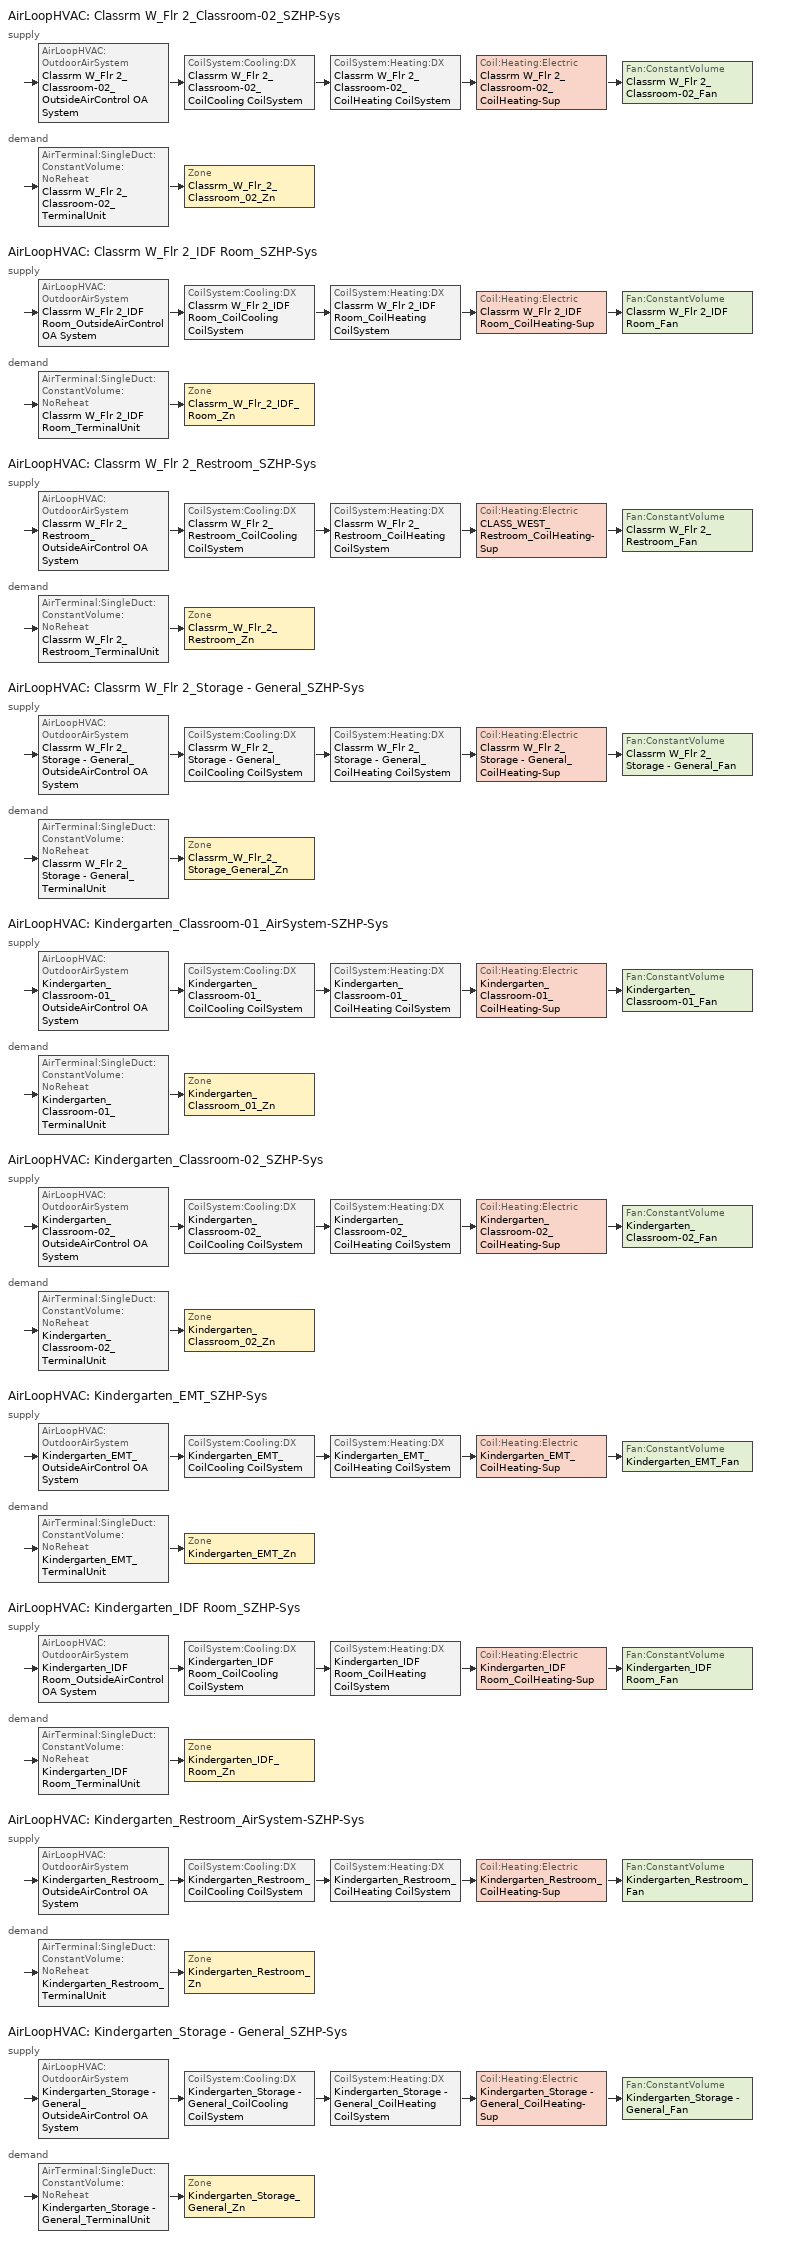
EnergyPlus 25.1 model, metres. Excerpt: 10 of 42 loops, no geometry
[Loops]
AirLoopHVAC 'Classrm W_Flr 2_Classroom-02_SZHP-Sys'
 supply: AirLoopHVAC:OutdoorAirSystem 'Classrm W_Flr 2_Classroom-02_OutsideAirControl OA System' > CoilSystem:Cooling:DX 'Classrm W_Flr 2_Classroom-02_CoilCooling CoilSystem' > CoilSystem:Heating:DX 'Classrm W_Flr 2_Classroom-02_CoilHeating CoilSystem' > Coil:Heating:Electric 'Classrm W_Flr 2_Classroom-02_CoilHeating-Sup' > Fan:ConstantVolume 'Classrm W_Flr 2_Classroom-02_Fan'
 demand: AirTerminal:SingleDuct:ConstantVolume:NoReheat 'Classrm W_Flr 2_Classroom-02_TerminalUnit' > Zone 'Classrm_W_Flr_2_Classroom_02_Zn'
AirLoopHVAC 'Classrm W_Flr 2_IDF Room_SZHP-Sys'
 supply: AirLoopHVAC:OutdoorAirSystem 'Classrm W_Flr 2_IDF Room_OutsideAirControl OA System' > CoilSystem:Cooling:DX 'Classrm W_Flr 2_IDF Room_CoilCooling CoilSystem' > CoilSystem:Heating:DX 'Classrm W_Flr 2_IDF Room_CoilHeating CoilSystem' > Coil:Heating:Electric 'Classrm W_Flr 2_IDF Room_CoilHeating-Sup' > Fan:ConstantVolume 'Classrm W_Flr 2_IDF Room_Fan'
 demand: AirTerminal:SingleDuct:ConstantVolume:NoReheat 'Classrm W_Flr 2_IDF Room_TerminalUnit' > Zone 'Classrm_W_Flr_2_IDF_Room_Zn'
AirLoopHVAC 'Classrm W_Flr 2_Restroom_SZHP-Sys'
 supply: AirLoopHVAC:OutdoorAirSystem 'Classrm W_Flr 2_Restroom_OutsideAirControl OA System' > CoilSystem:Cooling:DX 'Classrm W_Flr 2_Restroom_CoilCooling CoilSystem' > CoilSystem:Heating:DX 'Classrm W_Flr 2_Restroom_CoilHeating CoilSystem' > Coil:Heating:Electric 'CLASS_WEST_Restroom_CoilHeating-Sup' > Fan:ConstantVolume 'Classrm W_Flr 2_Restroom_Fan'
 demand: AirTerminal:SingleDuct:ConstantVolume:NoReheat 'Classrm W_Flr 2_Restroom_TerminalUnit' > Zone 'Classrm_W_Flr_2_Restroom_Zn'
AirLoopHVAC 'Classrm W_Flr 2_Storage - General_SZHP-Sys'
 supply: AirLoopHVAC:OutdoorAirSystem 'Classrm W_Flr 2_Storage - General_OutsideAirControl OA System' > CoilSystem:Cooling:DX 'Classrm W_Flr 2_Storage - General_CoilCooling CoilSystem' > CoilSystem:Heating:DX 'Classrm W_Flr 2_Storage - General_CoilHeating CoilSystem' > Coil:Heating:Electric 'Classrm W_Flr 2_Storage - General_CoilHeating-Sup' > Fan:ConstantVolume 'Classrm W_Flr 2_Storage - General_Fan'
 demand: AirTerminal:SingleDuct:ConstantVolume:NoReheat 'Classrm W_Flr 2_Storage - General_TerminalUnit' > Zone 'Classrm_W_Flr_2_Storage_General_Zn'
AirLoopHVAC 'Kindergarten_Classroom-01_AirSystem-SZHP-Sys'
 supply: AirLoopHVAC:OutdoorAirSystem 'Kindergarten_Classroom-01_OutsideAirControl OA System' > CoilSystem:Cooling:DX 'Kindergarten_Classroom-01_CoilCooling CoilSystem' > CoilSystem:Heating:DX 'Kindergarten_Classroom-01_CoilHeating CoilSystem' > Coil:Heating:Electric 'Kindergarten_Classroom-01_CoilHeating-Sup' > Fan:ConstantVolume 'Kindergarten_Classroom-01_Fan'
 demand: AirTerminal:SingleDuct:ConstantVolume:NoReheat 'Kindergarten_Classroom-01_TerminalUnit' > Zone 'Kindergarten_Classroom_01_Zn'
AirLoopHVAC 'Kindergarten_Classroom-02_SZHP-Sys'
 supply: AirLoopHVAC:OutdoorAirSystem 'Kindergarten_Classroom-02_OutsideAirControl OA System' > CoilSystem:Cooling:DX 'Kindergarten_Classroom-02_CoilCooling CoilSystem' > CoilSystem:Heating:DX 'Kindergarten_Classroom-02_CoilHeating CoilSystem' > Coil:Heating:Electric 'Kindergarten_Classroom-02_CoilHeating-Sup' > Fan:ConstantVolume 'Kindergarten_Classroom-02_Fan'
 demand: AirTerminal:SingleDuct:ConstantVolume:NoReheat 'Kindergarten_Classroom-02_TerminalUnit' > Zone 'Kindergarten_Classroom_02_Zn'
AirLoopHVAC 'Kindergarten_EMT_SZHP-Sys'
 supply: AirLoopHVAC:OutdoorAirSystem 'Kindergarten_EMT_OutsideAirControl OA System' > CoilSystem:Cooling:DX 'Kindergarten_EMT_CoilCooling CoilSystem' > CoilSystem:Heating:DX 'Kindergarten_EMT_CoilHeating CoilSystem' > Coil:Heating:Electric 'Kindergarten_EMT_CoilHeating-Sup' > Fan:ConstantVolume 'Kindergarten_EMT_Fan'
 demand: AirTerminal:SingleDuct:ConstantVolume:NoReheat 'Kindergarten_EMT_TerminalUnit' > Zone 'Kindergarten_EMT_Zn'
AirLoopHVAC 'Kindergarten_IDF Room_SZHP-Sys'
 supply: AirLoopHVAC:OutdoorAirSystem 'Kindergarten_IDF Room_OutsideAirControl OA System' > CoilSystem:Cooling:DX 'Kindergarten_IDF Room_CoilCooling CoilSystem' > CoilSystem:Heating:DX 'Kindergarten_IDF Room_CoilHeating CoilSystem' > Coil:Heating:Electric 'Kindergarten_IDF Room_CoilHeating-Sup' > Fan:ConstantVolume 'Kindergarten_IDF Room_Fan'
 demand: AirTerminal:SingleDuct:ConstantVolume:NoReheat 'Kindergarten_IDF Room_TerminalUnit' > Zone 'Kindergarten_IDF_Room_Zn'
AirLoopHVAC 'Kindergarten_Restroom_AirSystem-SZHP-Sys'
 supply: AirLoopHVAC:OutdoorAirSystem 'Kindergarten_Restroom_OutsideAirControl OA System' > CoilSystem:Cooling:DX 'Kindergarten_Restroom_CoilCooling CoilSystem' > CoilSystem:Heating:DX 'Kindergarten_Restroom_CoilHeating CoilSystem' > Coil:Heating:Electric 'Kindergarten_Restroom_CoilHeating-Sup' > Fan:ConstantVolume 'Kindergarten_Restroom_Fan'
 demand: AirTerminal:SingleDuct:ConstantVolume:NoReheat 'Kindergarten_Restroom_TerminalUnit' > Zone 'Kindergarten_Restroom_Zn'
AirLoopHVAC 'Kindergarten_Storage - General_SZHP-Sys'
 supply: AirLoopHVAC:OutdoorAirSystem 'Kindergarten_Storage - General_OutsideAirControl OA System' > CoilSystem:Cooling:DX 'Kindergarten_Storage - General_CoilCooling CoilSystem' > CoilSystem:Heating:DX 'Kindergarten_Storage - General_CoilHeating CoilSystem' > Coil:Heating:Electric 'Kindergarten_Storage - General_CoilHeating-Sup' > Fan:ConstantVolume 'Kindergarten_Storage - General_Fan'
 demand: AirTerminal:SingleDuct:ConstantVolume:NoReheat 'Kindergarten_Storage - General_TerminalUnit' > Zone 'Kindergarten_Storage_General_Zn'
[DesignSpecification:OutdoorAir] Outdoor Air Method=Maximum; Outdoor Air Flow per Person {m3/s-person}=7.07921e-05; Outdoor Air Flow per Zone Floor Area {m3/s-m2}=0.000762; Outdoor Air Flow per Zone {m3/s}=0; Outdoor Air Flow Air Changes per Hour {1/hr}=0; Outdoor Air Schedule=SchoolK8ClassroomHVACAvail
DSOA_Classrm_W_Flr_2_IDF_Room_Zn; DSOA_Kindergarten_EMT_Zn; DSOA_Kindergarten_IDF_Room_Zn; DSOA_Classrm_W_Flr_2_Restroom_Zn; DSOA_Kindergarten_Restroom_Zn; DSOA_Classrm_W_Flr_2_Storage_General_Zn; DSOA_Kindergarten_Storage_General_Zn; DSOA_Classrm_W_Flr_2_Classroom_02_Zn; DSOA_Kindergarten_Classroom_01_Zn; DSOA_Kindergarten_Classroom_02_Zn
[Sizing:Zone] Zone Cooling Design Supply Air Temperature Input Method=TemperatureDifference; Zone Cooling Design Supply Air Temperature {C}=14; Zone Cooling Design Supply Air Temperature Difference {deltaC}=11.1111; Zone Heating Design Supply Air Temperature Input Method=TemperatureDifference; Zone Heating Design Supply Air Temperature {C}=40; Zone Heating Design Supply Air Temperature Difference {deltaC}=13.8889; Zone Cooling Design Supply Air Humidity Ratio {kgWater/kgDryAir}=0.0085; Zone Heating Design Supply Air Humidity Ratio {kgWater/kgDryAir}=0.008; Zone Heating Sizing Factor=1; Zone Cooling Sizing Factor=1; Cooling Design Air Flow Method=DesignDay; Cooling Design Air Flow Rate {m3/s}=0; Cooling Minimum Air Flow per Zone Floor Area {m3/s-m2}=0; Cooling Minimum Air Flow {m3/s}=0; Cooling Minimum Air Flow Fraction=0; Heating Design Air Flow Method=DesignDay; Heating Design Air Flow Rate {m3/s}=0; Heating Maximum Air Flow per Zone Floor Area {m3/s-m2}=0; Heating Maximum Air Flow {m3/s}=0; Heating Maximum Air Flow Fraction=0; Account for Dedicated Outdoor Air System=No; Zone Load Sizing Method=Sensible Load Only No Latent Load; Zone Latent Cooling Design Supply Air Humidity Ratio Input Method=HumidityRatioDifference; Zone Cooling Design Supply Air Humidity Ratio Difference {kgWater/kgDryAir}=0.005; Zone Latent Heating Design Supply Air Humidity Ratio Input Method=HumidityRatioDifference; Zone Humidification Design Supply Air Humidity Ratio Difference {kgWater/kgDryAir}=0.005
Name | Design Specification Outdoor Air Object
Classrm_W_Flr_2_Classroom_02_Zn | DSOA_Classrm_W_Flr_2_Classroom_02_Zn
Classrm_W_Flr_2_IDF_Room_Zn | DSOA_Classrm_W_Flr_2_IDF_Room_Zn
Classrm_W_Flr_2_Restroom_Zn | DSOA_Classrm_W_Flr_2_Restroom_Zn
Classrm_W_Flr_2_Storage_General_Zn | DSOA_Classrm_W_Flr_2_Storage_General_Zn
Kindergarten_Classroom_01_Zn | DSOA_Kindergarten_Classroom_01_Zn
Kindergarten_Classroom_02_Zn | DSOA_Kindergarten_Classroom_02_Zn
Kindergarten_EMT_Zn | DSOA_Kindergarten_EMT_Zn
Kindergarten_IDF_Room_Zn | DSOA_Kindergarten_IDF_Room_Zn
Kindergarten_Restroom_Zn | DSOA_Kindergarten_Restroom_Zn
Kindergarten_Storage_General_Zn | DSOA_Kindergarten_Storage_General_Zn
[Sizing:System] Type of Load to Size On=Sensible; Design Outdoor Air Flow Rate {m3/s}=Autosize; Central Heating Maximum System Air Flow Ratio=1; Preheat Design Temperature {C}=5.68434e-14; Preheat Design Humidity Ratio {kgWater/kgDryAir}=0; Precool Design Temperature {C}=5.68434e-14; Precool Design Humidity Ratio {kgWater/kgDryAir}=0; Central Cooling Design Supply Air Temperature {C}=12.7778; Central Heating Design Supply Air Temperature {C}=35; Type of Zone Sum to Use=NonCoincident; 100% Outdoor Air in Cooling=No; 100% Outdoor Air in Heating=No; Central Cooling Design Supply Air Humidity Ratio {kgWater/kgDryAir}=0.0085; Central Heating Design Supply Air Humidity Ratio {kgWater/kgDryAir}=0.008; Cooling Supply Air Flow Rate Method=DesignDay; Cooling Supply Air Flow Rate {m3/s}=0; Cooling Supply Air Flow Rate Per Floor Area {m3/s-m2}=0.00996765; Cooling Fraction of Autosized Cooling Supply Air Flow Rate=1; Cooling Supply Air Flow Rate Per Unit Cooling Capacity {m3/s-W}=3.94755e-05; Heating Supply Air Flow Rate Method=DesignDay; Heating Supply Air Flow Rate {m3/s}=0; Heating Supply Air Flow Rate Per Floor Area {m3/s-m2}=0.00996765; Heating Fraction of Autosized Heating Supply Air Flow Rate=1; Heating Fraction of Autosized Cooling Supply Air Flow Rate=1; Heating Supply Air Flow Rate Per Unit Heating Capacity {m3/s-W}=3.15882e-05; System Outdoor Air Method=ZoneSum; Zone Maximum Outdoor Air Fraction=1; Cooling Design Capacity Method=CoolingDesignCapacity; Cooling Design Capacity {W}=Autosize; Cooling Design Capacity Per Floor Area {W/m2}=234.7; Fraction of Autosized Cooling Design Capacity=1; Heating Design Capacity Method=HeatingDesignCapacity; Heating Design Capacity {W}=Autosize; Heating Design Capacity Per Floor Area {W/m2}=157; Fraction of Autosized Heating Design Capacity=1; Central Cooling Capacity Control Method=OnOff; Occupant Diversity=Autosize
Classrm W_Flr 2_Classroom-02_SZHP-Sys; Classrm W_Flr 2_IDF Room_SZHP-Sys; Classrm W_Flr 2_Restroom_SZHP-Sys; Classrm W_Flr 2_Storage - General_SZHP-Sys; Kindergarten_Classroom-01_AirSystem-SZHP-Sys; Kindergarten_Classroom-02_SZHP-Sys; Kindergarten_EMT_SZHP-Sys; Kindergarten_IDF Room_SZHP-Sys; Kindergarten_Restroom_AirSystem-SZHP-Sys; Kindergarten_Storage - General_SZHP-Sys
[AirTerminal:SingleDuct:ConstantVolume:NoReheat] Availability Schedule=Always On Discrete; Maximum Air Flow Rate {m3/s}=Autosize
Classrm W_Flr 2_Classroom-02_TerminalUnit; Classrm W_Flr 2_IDF Room_TerminalUnit; Classrm W_Flr 2_Restroom_TerminalUnit; Classrm W_Flr 2_Storage - General_TerminalUnit; Kindergarten_Classroom-01_TerminalUnit; Kindergarten_Classroom-02_TerminalUnit; Kindergarten_EMT_TerminalUnit; Kindergarten_IDF Room_TerminalUnit; Kindergarten_Restroom_TerminalUnit; Kindergarten_Storage - General_TerminalUnit
[Zone equipment]
Classrm_W_Flr_2_Classroom_02_Zn: Classrm W_Flr 2_Classroom-02_TerminalUnit
Classrm_W_Flr_2_IDF_Room_Zn: Classrm W_Flr 2_IDF Room_TerminalUnit
Classrm_W_Flr_2_Restroom_Zn: Classrm W_Flr 2_Restroom_Zn PropExhFan, Classrm W_Flr 2_Restroom_TerminalUnit
Classrm_W_Flr_2_Storage_General_Zn: Classrm W_Flr 2_Storage - General_TerminalUnit
Kindergarten_Classroom_01_Zn: Kindergarten_Classroom-01_TerminalUnit
Kindergarten_Classroom_02_Zn: Kindergarten_Classroom-02_TerminalUnit
Kindergarten_EMT_Zn: Kindergarten_EMT_TerminalUnit
Kindergarten_IDF_Room_Zn: Kindergarten_IDF Room_TerminalUnit
Kindergarten_Restroom_Zn: Kindergarten_Restroom_Zn PropExhFan, Kindergarten_Restroom_TerminalUnit
Kindergarten_Storage_General_Zn: Kindergarten_Storage - General_TerminalUnit
[Fan:ConstantVolume] Availability Schedule=SchoolK8ClassroomHVACAvail; Fan Total Efficiency=0.59; Pressure Rise {Pa}=687.53; Maximum Flow Rate {m3/s}=Autosize; Motor Efficiency=0.9; Motor In Airstream Fraction=1
Classrm W_Flr 2_Classroom-02_Fan; Classrm W_Flr 2_IDF Room_Fan; Classrm W_Flr 2_Restroom_Fan; Classrm W_Flr 2_Storage - General_Fan; Kindergarten_Classroom-01_Fan; Kindergarten_Classroom-02_Fan; Kindergarten_EMT_Fan; Kindergarten_IDF Room_Fan; Kindergarten_Restroom_Fan; Kindergarten_Storage - General_Fan
[Fan:ZoneExhaust] Availability Schedule=SchoolK8ClassroomHVACAvail; Fan Total Efficiency=0.55575; Pressure Rise {Pa}=235.627; System Availability Manager Coupling Mode=Decoupled; Balanced Exhaust Fraction Schedule=Always On Discrete
Name | Maximum Flow Rate {m3/s}
Classrm W_Flr 2_Restroom_Zn PropExhFan | 0.117987
Kindergarten_Restroom_Zn PropExhFan | 0.0707921
[Coil:Cooling:DX:SingleSpeed] Availability Schedule=Always On Discrete; Gross Rated Total Cooling Capacity {W}=autosize; Gross Rated Sensible Heat Ratio=Autosize; Rated Air Flow Rate {m3/s}=Autosize; 2017 Rated Evaporator Fan Power Per Volume Flow Rate {W/(m3/s)}=773.3; 2023 Rated Evaporator Fan Power Per Volume Flow Rate {W/(m3/s)}=934.4; Total Cooling Capacity Function of Temperature Curve=CoilClgDXQRatio_fTwbToadbSI; Total Cooling Capacity Function of Flow Fraction Curve=CoilClgDXSnglQRatio_fCFMRatio; Energy Input Ratio Function of Flow Fraction Curve=CoilClgDXSnglEIRRatio_fCFMRatio; Part Load Fraction Correlation Curve=CoilClgDXSEEREIRRatio_fQFrac; Minimum Outdoor Dry-Bulb Temperature for Compressor Operation {C}=-25; Nominal Time for Condensate Removal to Begin {s}=0; Ratio of Initial Moisture Evaporation Rate and Steady State Latent Capacity=0; Maximum Cycling Rate {cycles/hr}=0; Latent Capacity Time Constant {s}=0; Condenser Type=AirCooled; Evaporative Condenser Effectiveness=0.9; Evaporative Condenser Air Flow Rate {m3/s}=Autosize; Evaporative Condenser Pump Rated Power Consumption {W}=Autosize; Crankcase Heater Capacity {W}=0; Maximum Outdoor Dry-Bulb Temperature for Crankcase Heater Operation {C}=10; Basin Heater Capacity {W/K}=0; Basin Heater Setpoint Temperature {C}=2
Name | Gross Rated Cooling COP {W/W} | Energy Input Ratio Function of Temperature Curve
Classrm W_Flr 2_Classroom-02_CoilCooling | 4.08 | CoilClgDXSEEREIR_fTwbToadbSI-37
Classrm W_Flr 2_IDF Room_CoilCooling | 4.08 | CoilClgDXSEEREIR_fTwbToadbSI-29
Classrm W_Flr 2_Restroom_CoilCooling | 4.08 | CoilClgDXSEEREIR_fTwbToadbSI-32
Classrm W_Flr 2_Storage - General_CoilCooling | 4.08 | CoilClgDXSEEREIR_fTwbToadbSI-35
Kindergarten_Classroom-01_CoilCooling | 3.22 | CoilClgDXSEEREIR_fTwbToadbSI-9
Kindergarten_Classroom-02_CoilCooling | 3.83 | CoilClgDXSEEREIR_fTwbToadbSI-11
Kindergarten_EMT_CoilCooling | 4.08 | CoilClgDXSEEREIR_fTwbToadbSI-14
Kindergarten_IDF Room_CoilCooling | 4.08 | CoilClgDXSEEREIR_fTwbToadbSI-13
Kindergarten_Restroom_CoilCooling | 4.08 | CoilClgDXSEEREIR_fTwbToadbSI-10
Kindergarten_Storage - General_CoilCooling | 3.83 | CoilClgDXSEEREIR_fTwbToadbSI-12
[Coil:Heating:Electric] Availability Schedule=Always On Discrete; Efficiency=1; Nominal Capacity {W}=Autosize
Classrm W_Flr 2_Classroom-02_CoilHeating-Sup; Classrm W_Flr 2_IDF Room_CoilHeating-Sup; CLASS_WEST_Restroom_CoilHeating-Sup; Classrm W_Flr 2_Storage - General_CoilHeating-Sup; Kindergarten_Classroom-01_CoilHeating-Sup; Kindergarten_Classroom-02_CoilHeating-Sup; Kindergarten_EMT_CoilHeating-Sup; Kindergarten_IDF Room_CoilHeating-Sup; Kindergarten_Restroom_CoilHeating-Sup; Kindergarten_Storage - General_CoilHeating-Sup
[Coil:Heating:DX:SingleSpeed] Availability Schedule=Always On Discrete; Gross Rated Heating Capacity {W}=autosize; Rated Air Flow Rate {m3/s}=Autosize; 2017 Rated Supply Fan Power Per Volume Flow Rate {W/(m3/s)}=773.3; 2023 Rated Supply Fan Power Per Volume Flow Rate {W/(m3/s)}=934.4; Heating Capacity Function of Temperature Curve=CoilHtgHPQRatio_fToadbSI; Heating Capacity Function of Flow Fraction Curve=CoilHtgHPQRatio_fCFMRatio; Energy Input Ratio Function of Temperature Curve=CoilHtgHPEIRRatio_fToadbSI; Energy Input Ratio Function of Flow Fraction Curve=CoilHtgHPEIRRatio_fCFMRatio; Part Load Fraction Correlation Curve=CoilHtgHPEIRRatio_fQFrac; Minimum Outdoor Dry-Bulb Temperature for Compressor Operation {C}=-8.33333; Maximum Outdoor Dry-Bulb Temperature for Defrost Operation {C}=4.44444; Maximum Outdoor Dry-Bulb Temperature for Crankcase Heater Operation {C}=10; Defrost Strategy=ReverseCycle; Defrost Control=Timed; Defrost Time Period Fraction=0.058333; Resistive Defrost Heater Capacity {W}=2000
Name | Gross Rated Heating COP {W/W} | Defrost Energy Input Ratio Function of Temperature Curve | Crankcase Heater Capacity {W}
Classrm W_Flr 2_Classroom-02_CoilHeating | 3.5 | Classrm W_Flr 2_Classroom-02_CoilHeating Defrost Curve | 9.51959
Classrm W_Flr 2_IDF Room_CoilHeating | 3.5 | Classrm W_Flr 2_IDF Room_CoilHeating Defrost Curve | 3.02487
Classrm W_Flr 2_Restroom_CoilHeating | 3.5 | Classrm W_Flr 2_Restroom_CoilHeating Defrost Curve | 14.0744
Classrm W_Flr 2_Storage - General_CoilHeating | 3.5 | Classrm W_Flr 2_Storage - General_CoilHeating Defrost Curve | 2.4499
Kindergarten_Classroom-01_CoilHeating | 3.66 | Kindergarten_Classroom-01_CoilHeating Defrost Curve | 137.345
Kindergarten_Classroom-02_CoilHeating | 3.79 | Kindergarten_Classroom-02_CoilHeating Defrost Curve | 35.9985
Kindergarten_EMT_CoilHeating | 3.5 | Kindergarten_EMT_CoilHeating Defrost Curve | 4.27116
Kindergarten_IDF Room_CoilHeating | 3.5 | Kindergarten_IDF Room_CoilHeating Defrost Curve | 2.13658
Kindergarten_Restroom_CoilHeating | 3.5 | Kindergarten_Restroom_CoilHeating Defrost Curve | 6.64975
Kindergarten_Storage - General_CoilHeating | 3.79 | Kindergarten_Storage - General_CoilHeating Defrost Curve | 29.5908
[CoilSystem:Cooling:DX] Availability Schedule=Always On Discrete
Name | Cooling Coil
Classrm W_Flr 2_Classroom-02_CoilCooling CoilSystem | Classrm W_Flr 2_Classroom-02_CoilCooling
Classrm W_Flr 2_IDF Room_CoilCooling CoilSystem | Classrm W_Flr 2_IDF Room_CoilCooling
Classrm W_Flr 2_Restroom_CoilCooling CoilSystem | Classrm W_Flr 2_Restroom_CoilCooling
Classrm W_Flr 2_Storage - General_CoilCooling CoilSystem | Classrm W_Flr 2_Storage - General_CoilCooling
Kindergarten_Classroom-01_CoilCooling CoilSystem | Kindergarten_Classroom-01_CoilCooling
Kindergarten_Classroom-02_CoilCooling CoilSystem | Kindergarten_Classroom-02_CoilCooling
Kindergarten_EMT_CoilCooling CoilSystem | Kindergarten_EMT_CoilCooling
Kindergarten_IDF Room_CoilCooling CoilSystem | Kindergarten_IDF Room_CoilCooling
Kindergarten_Restroom_CoilCooling CoilSystem | Kindergarten_Restroom_CoilCooling
Kindergarten_Storage - General_CoilCooling CoilSystem | Kindergarten_Storage - General_CoilCooling
[CoilSystem:Heating:DX] Availability Schedule=Always On Discrete
Name | Heating Coil
Classrm W_Flr 2_Classroom-02_CoilHeating CoilSystem | Classrm W_Flr 2_Classroom-02_CoilHeating
Classrm W_Flr 2_IDF Room_CoilHeating CoilSystem | Classrm W_Flr 2_IDF Room_CoilHeating
Classrm W_Flr 2_Restroom_CoilHeating CoilSystem | Classrm W_Flr 2_Restroom_CoilHeating
Classrm W_Flr 2_Storage - General_CoilHeating CoilSystem | Classrm W_Flr 2_Storage - General_CoilHeating
Kindergarten_Classroom-01_CoilHeating CoilSystem | Kindergarten_Classroom-01_CoilHeating
Kindergarten_Classroom-02_CoilHeating CoilSystem | Kindergarten_Classroom-02_CoilHeating
Kindergarten_EMT_CoilHeating CoilSystem | Kindergarten_EMT_CoilHeating
Kindergarten_IDF Room_CoilHeating CoilSystem | Kindergarten_IDF Room_CoilHeating
Kindergarten_Restroom_CoilHeating CoilSystem | Kindergarten_Restroom_CoilHeating
Kindergarten_Storage - General_CoilHeating CoilSystem | Kindergarten_Storage - General_CoilHeating
[Controller:OutdoorAir] Minimum Outdoor Air Flow Rate {m3/s}=0; Maximum Outdoor Air Flow Rate {m3/s}=Autosize; Economizer Control Type=NoEconomizer; Economizer Control Action Type=ModulateFlow; Economizer Maximum Limit Enthalpy {J/kg}=64000; Lockout Type=NoLockout; Minimum Limit Type=FixedMinimum; Minimum Outdoor Air Schedule=SchoolK8ClassroomHVACAvail; High Humidity Control=No; Control High Indoor Humidity Based on Outdoor Humidity Ratio=Yes; Heat Recovery Bypass Control Type=BypassWhenWithinEconomizerLimits; Economizer Operation Staging=InterlockedWithMechanicalCooling
Name | Mechanical Ventilation Controller
Classrm W_Flr 2_Classroom-02_OutsideAirControl | Classrm W_Flr 2_Classroom-02_OutsideAirControl Mech Vent Controller
Classrm W_Flr 2_IDF Room_OutsideAirControl | Classrm W_Flr 2_IDF Room_OutsideAirControl Mech Vent Controller
Classrm W_Flr 2_Restroom_OutsideAirControl | Classrm W_Flr 2_Restroom_OutsideAirControl Mech Vent Controller
Classrm W_Flr 2_Storage - General_OutsideAirControl | Classrm W_Flr 2_Storage - General_OutsideAirControl Mech Vent Controller
Kindergarten_Classroom-01_OutsideAirControl | Kindergarten_Classroom-01_OutsideAirControl Mech Vent Controller
Kindergarten_Classroom-02_OutsideAirControl | Kindergarten_Classroom-02_OutsideAirControl Mech Vent Controller
Kindergarten_EMT_OutsideAirControl | Kindergarten_EMT_OutsideAirControl Mech Vent Controller
Kindergarten_IDF Room_OutsideAirControl | Kindergarten_IDF Room_OutsideAirControl Mech Vent Controller
Kindergarten_Restroom_OutsideAirControl | Kindergarten_Restroom_OutsideAirControl Mech Vent Controller
Kindergarten_Storage - General_OutsideAirControl | Kindergarten_Storage - General_OutsideAirControl Mech Vent Controller
[Controller:MechanicalVentilation] Availability Schedule=SchoolK8ClassroomHVACAvail; Demand Controlled Ventilation=No; System Outdoor Air Method=ZoneSum
Name | Zone or ZoneList 1 | Design Specification Outdoor Air Object Name 1
Classrm W_Flr 2_Classroom-02_OutsideAirControl Mech Vent Controller | Classrm_W_Flr_2_Classroom_02_Zn | DSOA_Classrm_W_Flr_2_Classroom_02_Zn
Classrm W_Flr 2_IDF Room_OutsideAirControl Mech Vent Controller | Classrm_W_Flr_2_IDF_Room_Zn | DSOA_Classrm_W_Flr_2_IDF_Room_Zn
Classrm W_Flr 2_Restroom_OutsideAirControl Mech Vent Controller | Classrm_W_Flr_2_Restroom_Zn | DSOA_Classrm_W_Flr_2_Restroom_Zn
Classrm W_Flr 2_Storage - General_OutsideAirControl Mech Vent Controller | Classrm_W_Flr_2_Storage_General_Zn | DSOA_Classrm_W_Flr_2_Storage_General_Zn
Kindergarten_Classroom-01_OutsideAirControl Mech Vent Controller | Kindergarten_Classroom_01_Zn | DSOA_Kindergarten_Classroom_01_Zn
Kindergarten_Classroom-02_OutsideAirControl Mech Vent Controller | Kindergarten_Classroom_02_Zn | DSOA_Kindergarten_Classroom_02_Zn
Kindergarten_EMT_OutsideAirControl Mech Vent Controller | Kindergarten_EMT_Zn | DSOA_Kindergarten_EMT_Zn
Kindergarten_IDF Room_OutsideAirControl Mech Vent Controller | Kindergarten_IDF_Room_Zn | DSOA_Kindergarten_IDF_Room_Zn
Kindergarten_Restroom_OutsideAirControl Mech Vent Controller | Kindergarten_Restroom_Zn | DSOA_Kindergarten_Restroom_Zn
Kindergarten_Storage - General_OutsideAirControl Mech Vent Controller | Kindergarten_Storage_General_Zn | DSOA_Kindergarten_Storage_General_Zn
[AirLoopHVAC] Design Supply Air Flow Rate {m3/s}=Autosize; Design Return Air Flow Fraction of Supply Air Flow=1
Classrm W_Flr 2_Classroom-02_SZHP-Sys; Classrm W_Flr 2_IDF Room_SZHP-Sys; Classrm W_Flr 2_Restroom_SZHP-Sys; Classrm W_Flr 2_Storage - General_SZHP-Sys; Kindergarten_Classroom-01_AirSystem-SZHP-Sys; Kindergarten_Classroom-02_SZHP-Sys; Kindergarten_EMT_SZHP-Sys; Kindergarten_IDF Room_SZHP-Sys; Kindergarten_Restroom_AirSystem-SZHP-Sys; Kindergarten_Storage - General_SZHP-Sys
[AvailabilityManager:NightCycle] Applicability Schedule=Always On Discrete; Fan Schedule=SchoolK8ClassroomHVACAvail; Control Type=CycleOnControlZone; Thermostat Tolerance {deltaC}=1.11111; Cycling Run Time Control Type=ThermostatWithMinimumRunTime; Cycling Run Time {s}=900
Name | Control Zone or Zone List
Availability Manager Night Cycle 37 | Classrm_W_Flr_2_Classroom_02_Zn
Availability Manager Night Cycle 29 | Classrm_W_Flr_2_IDF_Room_Zn
Availability Manager Night Cycle 32 | Classrm_W_Flr_2_Restroom_Zn
Availability Manager Night Cycle 35 | Classrm_W_Flr_2_Storage_General_Zn
Availability Manager Night Cycle 9 | Kindergarten_Classroom_01_Zn
Availability Manager Night Cycle 11 | Kindergarten_Classroom_02_Zn
Availability Manager Night Cycle 14 | Kindergarten_EMT_Zn
Availability Manager Night Cycle 13 | Kindergarten_IDF_Room_Zn
Availability Manager Night Cycle 10 | Kindergarten_Restroom_Zn
Availability Manager Night Cycle 12 | Kindergarten_Storage_General_Zn
[SetpointManager:SingleZone:Reheat] Control Variable=Temperature; Minimum Supply Air Temperature {C}=-99; Maximum Supply Air Temperature {C}=99
Name | Control Zone | Setpoint Node or NodeList
Setpoint Manager Single Zone Reheat 37 | Classrm_W_Flr_2_Classroom_02_Zn | Classrm W_Flr 2_Classroom-02_Fan Outlet Node
Setpoint Manager Single Zone Reheat 29 | Classrm_W_Flr_2_IDF_Room_Zn | Classrm W_Flr 2_IDF Room_Fan Outlet Node
Setpoint Manager Single Zone Reheat 32 | Classrm_W_Flr_2_Restroom_Zn | Classrm W_Flr 2_Restroom_Fan Outlet Node
Setpoint Manager Single Zone Reheat 35 | Classrm_W_Flr_2_Storage_General_Zn | Classrm W_Flr 2_Storage - General_Fan Outlet Node
Setpoint Manager Single Zone Reheat 9 | Kindergarten_Classroom_01_Zn | Kindergarten_Classroom-01_Fan Outlet Node
Setpoint Manager Single Zone Reheat 11 | Kindergarten_Classroom_02_Zn | Kindergarten_Classroom-02_Fan Outlet Node
Setpoint Manager Single Zone Reheat 14 | Kindergarten_EMT_Zn | Kindergarten_EMT_Fan Outlet Node
Setpoint Manager Single Zone Reheat 13 | Kindergarten_IDF_Room_Zn | Kindergarten_IDF Room_Fan Outlet Node
Setpoint Manager Single Zone Reheat 10 | Kindergarten_Restroom_Zn | Kindergarten_Restroom_Fan Outlet Node
Setpoint Manager Single Zone Reheat 12 | Kindergarten_Storage_General_Zn | Kindergarten_Storage - General_Fan Outlet Node
[SetpointManager:MixedAir] Control Variable=Temperature
Name | Setpoint Node or NodeList
Classrm W_Flr 2_Classroom-02_OutsideAirControl OA System Mixed Air Node OS Default SPM | Classrm W_Flr 2_Classroom-02_OutsideAirControl OA System Mixed Air Node
Classrm W_Flr 2_Classroom-02_CoilCooling Outlet Node OS Default SPM | Classrm W_Flr 2_Classroom-02_CoilCooling Outlet Node
Classrm W_Flr 2_Classroom-02_CoilHeating Outlet Node OS Default SPM | Classrm W_Flr 2_Classroom-02_CoilHeating Outlet Node
Classrm W_Flr 2_Classroom-02_CoilHeating-Sup Outlet Node OS Default SPM | Classrm W_Flr 2_Classroom-02_CoilHeating-Sup Outlet Node
Classrm W_Flr 2_IDF Room_OutsideAirControl OA System Mixed Air Node OS Default SPM | Classrm W_Flr 2_IDF Room_OutsideAirControl OA System Mixed Air Node
Classrm W_Flr 2_IDF Room_CoilCooling Outlet Node OS Default SPM | Classrm W_Flr 2_IDF Room_CoilCooling Outlet Node
Classrm W_Flr 2_IDF Room_CoilHeating Outlet Node OS Default SPM | Classrm W_Flr 2_IDF Room_CoilHeating Outlet Node
Classrm W_Flr 2_IDF Room_CoilHeating-Sup Outlet Node OS Default SPM | Classrm W_Flr 2_IDF Room_CoilHeating-Sup Outlet Node
Classrm W_Flr 2_Restroom_OutsideAirControl OA System Mixed Air Node OS Default SPM | Classrm W_Flr 2_Restroom_OutsideAirControl OA System Mixed Air Node
Classrm W_Flr 2_Restroom_CoilCooling Outlet Node OS Default SPM | Classrm W_Flr 2_Restroom_CoilCooling Outlet Node
Classrm W_Flr 2_Restroom_CoilHeating Outlet Node OS Default SPM | Classrm W_Flr 2_Restroom_CoilHeating Outlet Node
CLASS_WEST_Restroom_CoilHeating-Sup Outlet Node OS Default SPM | CLASS_WEST_Restroom_CoilHeating-Sup Outlet Node
Classrm W_Flr 2_Storage - General_OutsideAirControl OA System Mixed Air Node OS Default SPM | Classrm W_Flr 2_Storage - General_OutsideAirControl OA System Mixed Air Node
Classrm W_Flr 2_Storage - General_CoilCooling Outlet Node OS Default SPM | Classrm W_Flr 2_Storage - General_CoilCooling Outlet Node
Classrm W_Flr 2_Storage - General_CoilHeating Outlet Node OS Default SPM | Classrm W_Flr 2_Storage - General_CoilHeating Outlet Node
Classrm W_Flr 2_Storage - General_CoilHeating-Sup Outlet Node OS Default SPM | Classrm W_Flr 2_Storage - General_CoilHeating-Sup Outlet Node
Kindergarten_Classroom-01_OutsideAirControl OA System Mixed Air Node OS Default SPM | Kindergarten_Classroom-01_OutsideAirControl OA System Mixed Air Node
Kindergarten_Classroom-01_CoilCooling Outlet Node OS Default SPM | Kindergarten_Classroom-01_CoilCooling Outlet Node
Kindergarten_Classroom-01_CoilHeating Outlet Node OS Default SPM | Kindergarten_Classroom-01_CoilHeating Outlet Node
Kindergarten_Classroom-01_CoilHeating-Sup Outlet Node OS Default SPM | Kindergarten_Classroom-01_CoilHeating-Sup Outlet Node
Kindergarten_Classroom-02_OutsideAirControl OA System Mixed Air Node OS Default SPM | Kindergarten_Classroom-02_OutsideAirControl OA System Mixed Air Node
Kindergarten_Classroom-02_CoilCooling Outlet Node OS Default SPM | Kindergarten_Classroom-02_CoilCooling Outlet Node
Kindergarten_Classroom-02_CoilHeating Outlet Node OS Default SPM | Kindergarten_Classroom-02_CoilHeating Outlet Node
Kindergarten_Classroom-02_CoilHeating-Sup Outlet Node OS Default SPM | Kindergarten_Classroom-02_CoilHeating-Sup Outlet Node
Kindergarten_EMT_OutsideAirControl OA System Mixed Air Node OS Default SPM | Kindergarten_EMT_OutsideAirControl OA System Mixed Air Node
Kindergarten_EMT_CoilCooling Outlet Node OS Default SPM | Kindergarten_EMT_CoilCooling Outlet Node
Kindergarten_EMT_CoilHeating Outlet Node OS Default SPM | Kindergarten_EMT_CoilHeating Outlet Node
Kindergarten_EMT_CoilHeating-Sup Outlet Node OS Default SPM | Kindergarten_EMT_CoilHeating-Sup Outlet Node
Kindergarten_IDF Room_OutsideAirControl OA System Mixed Air Node OS Default SPM | Kindergarten_IDF Room_OutsideAirControl OA System Mixed Air Node
Kindergarten_IDF Room_CoilCooling Outlet Node OS Default SPM | Kindergarten_IDF Room_CoilCooling Outlet Node
Kindergarten_IDF Room_CoilHeating Outlet Node OS Default SPM | Kindergarten_IDF Room_CoilHeating Outlet Node
Kindergarten_IDF Room_CoilHeating-Sup Outlet Node OS Default SPM | Kindergarten_IDF Room_CoilHeating-Sup Outlet Node
Kindergarten_Restroom_OutsideAirControl OA System Mixed Air Node OS Default SPM | Kindergarten_Restroom_OutsideAirControl OA System Mixed Air Node
Kindergarten_Restroom_CoilCooling Outlet Node OS Default SPM | Kindergarten_Restroom_CoilCooling Outlet Node
Kindergarten_Restroom_CoilHeating Outlet Node OS Default SPM | Kindergarten_Restroom_CoilHeating Outlet Node
Kindergarten_Restroom_CoilHeating-Sup Outlet Node OS Default SPM | Kindergarten_Restroom_CoilHeating-Sup Outlet Node
Kindergarten_Storage - General_OutsideAirControl OA System Mixed Air Node OS Default SPM | Kindergarten_Storage - General_OutsideAirControl OA System Mixed Air Node
Kindergarten_Storage - General_CoilCooling Outlet Node OS Default SPM | Kindergarten_Storage - General_CoilCooling Outlet Node
Kindergarten_Storage - General_CoilHeating Outlet Node OS Default SPM | Kindergarten_Storage - General_CoilHeating Outlet Node
Kindergarten_Storage - General_CoilHeating-Sup Outlet Node OS Default SPM | Kindergarten_Storage - General_CoilHeating-Sup Outlet Node
[Schedule:Day:Hourly]
SchoolK8ClassroomHVACAvailWD: 0, 0, 0, 0, 0, 0, 1, 1, 1, 1, 1, 1, 1, 1, 1, 1, 1, 1, 1, 1, 1, 1, 0, 0
SchoolK8ClassroomHVACAvailSat: 0, 0, 0, 0, 0, 0, 0, 1, 1, 1, 1, 1, 1, 0, 0, 0, 0, 0, 0, 0, 0, 0, 0, 0
SchoolK8ClassroomHVACAvailSun: 0, 0, 0, 0, 0, 0, 0, 0, 0, 0, 0, 0, 0, 0, 0, 0, 0, 0, 0, 0, 0, 0, 0, 0
[Schedule:Week:Daily]
SchoolK8ClassroomHVACAvailWk: SchoolK8ClassroomHVACAvailSun, SchoolK8ClassroomHVACAvailWD, SchoolK8ClassroomHVACAvailWD, SchoolK8ClassroomHVACAvailWD, SchoolK8ClassroomHVACAvailWD, SchoolK8ClassroomHVACAvailWD, SchoolK8ClassroomHVACAvailSat, SchoolK8ClassroomHVACAvailSun, SchoolK8ClassroomHVACAvailWD, SchoolK8ClassroomHVACAvailWD, SchoolK8ClassroomHVACAvailSun, SchoolK8ClassroomHVACAvailSun
[Schedule:Year]
SchoolK8ClassroomHVACAvail: SchoolK8ClassroomHVACAvailWk, 1, 1, 12, 31
[Schedule:Constant]
Always On Discrete: Hourly Value=1
[Curve:Quadratic] Minimum Value of x=0
Name | Coefficient1 Constant | Coefficient2 x | Coefficient3 x**2 | Maximum Value of x | Minimum Curve Output | Maximum Curve Output
CoilClgDXSnglQRatio_fCFMRatio | 0.8 | 0.2 | 0 | 100 | 0.8
CoilClgDXSnglEIRRatio_fCFMRatio | 1.156 | -0.1816 | 0.0256 | 100
CoilHtgHPQRatio_fCFMRatio | 0.84 | 0.16 | 0 | 100 | 0.84
CoilHtgHPEIRRatio_fCFMRatio | 1.3824 | -0.4336 | 0.0512 | 1
CoilHtgHPEIRRatio_fQFrac | 0.85 | 0.15 | 0 | 1 | 0.85 | 1
[Curve:Cubic]
Name | Coefficient1 Constant | Coefficient2 x | Coefficient3 x**2 | Coefficient4 x**3 | Minimum Value of x | Maximum Value of x | Minimum Curve Output | Maximum Curve Output
CoilClgDXSEEREIRRatio_fQFrac | 1 | 0 | 0 | 0 | 0.7 | 1 | 1 | 1
CoilHtgHPQRatio_fToadbSI | 0.729009 | 0.031928 | 0.000136 | -9e-06 | 0 | 10 | 0.17 | 1.05
CoilHtgHPEIRRatio_fToadbSI | 1.21829 | -0.036117 | 0.00142 | -2.7e-05 | 0 | 10 | 0.97 | 3.18
[Curve:Biquadratic]
Name | Coefficient1 Constant | Coefficient2 x | Coefficient3 x**2 | Coefficient4 y | Coefficient5 y**2 | Coefficient6 x*y | Minimum Value of x | Maximum Value of x | Minimum Value of y | Maximum Value of y | Minimum Curve Output | Maximum Curve Output
CoilClgDXQRatio_fTwbToadbSI | 0.86779 | 0.014245 | 0.000554 | -0.007569 | 3.2e-05 | -0.000191 | 13.89 | 25 | 23.89 | 46.11 | 0.77 | 1.29
Classrm W_Flr 2_Classroom-02_CoilHeating Defrost Curve; Classrm W_Flr 2_IDF Room_CoilHeating Defrost Curve; Classrm W_Flr 2_Restroom_CoilHeating Defrost Curve; Classrm W_Flr 2_Storage - General_CoilHeating Defrost Curve; Kindergarten_Classroom-01_CoilHeating Defrost Curve; Kindergarten_Classroom-02_CoilHeating Defrost Curve; Kindergarten_EMT_CoilHeating Defrost Curve; Kindergarten_IDF Room_CoilHeating Defrost Curve; Kindergarten_Restroom_CoilHeating Defrost Curve; Kindergarten_Storage - General_CoilHeating Defrost Curve | 1 | 0 | 0 | 0 | 0 | 0 | 0 | 1 | 0 | 1
[Table:IndependentVariable]
CoilClgDXSEEREIR_fTwbToadbSI-37_IndependentVariable_0; CoilClgDXSEEREIR_fTwbToadbSI-29_IndependentVariable_0; CoilClgDXSEEREIR_fTwbToadbSI-32_IndependentVariable_0; CoilClgDXSEEREIR_fTwbToadbSI-35_IndependentVariable_0; CoilClgDXSEEREIR_fTwbToadbSI-9_IndependentVariable_0; CoilClgDXSEEREIR_fTwbToadbSI-11_IndependentVariable_0; CoilClgDXSEEREIR_fTwbToadbSI-14_IndependentVariable_0; CoilClgDXSEEREIR_fTwbToadbSI-13_IndependentVariable_0; CoilClgDXSEEREIR_fTwbToadbSI-10_IndependentVariable_0; CoilClgDXSEEREIR_fTwbToadbSI-12_IndependentVariable_0: Cubic, Constant, 13.89, 25, Temperature, 13.89, 19.44, 25
CoilClgDXSEEREIR_fTwbToadbSI-37_IndependentVariable_1; CoilClgDXSEEREIR_fTwbToadbSI-29_IndependentVariable_1; CoilClgDXSEEREIR_fTwbToadbSI-32_IndependentVariable_1; CoilClgDXSEEREIR_fTwbToadbSI-35_IndependentVariable_1; CoilClgDXSEEREIR_fTwbToadbSI-9_IndependentVariable_1; CoilClgDXSEEREIR_fTwbToadbSI-11_IndependentVariable_1; CoilClgDXSEEREIR_fTwbToadbSI-14_IndependentVariable_1; CoilClgDXSEEREIR_fTwbToadbSI-13_IndependentVariable_1; CoilClgDXSEEREIR_fTwbToadbSI-10_IndependentVariable_1; CoilClgDXSEEREIR_fTwbToadbSI-12_IndependentVariable_1: Cubic, Constant, 27.78, 43.33, Temperature, 27.78, 35, 43.33
[Table:IndependentVariableList]
CoilClgDXSEEREIR_fTwbToadbSI-37_IndependentVariableList: CoilClgDXSEEREIR_fTwbToadbSI-37_IndependentVariable_0, CoilClgDXSEEREIR_fTwbToadbSI-37_IndependentVariable_1
CoilClgDXSEEREIR_fTwbToadbSI-29_IndependentVariableList: CoilClgDXSEEREIR_fTwbToadbSI-29_IndependentVariable_0, CoilClgDXSEEREIR_fTwbToadbSI-29_IndependentVariable_1
CoilClgDXSEEREIR_fTwbToadbSI-32_IndependentVariableList: CoilClgDXSEEREIR_fTwbToadbSI-32_IndependentVariable_0, CoilClgDXSEEREIR_fTwbToadbSI-32_IndependentVariable_1
CoilClgDXSEEREIR_fTwbToadbSI-35_IndependentVariableList: CoilClgDXSEEREIR_fTwbToadbSI-35_IndependentVariable_0, CoilClgDXSEEREIR_fTwbToadbSI-35_IndependentVariable_1
CoilClgDXSEEREIR_fTwbToadbSI-9_IndependentVariableList: CoilClgDXSEEREIR_fTwbToadbSI-9_IndependentVariable_0, CoilClgDXSEEREIR_fTwbToadbSI-9_IndependentVariable_1
CoilClgDXSEEREIR_fTwbToadbSI-11_IndependentVariableList: CoilClgDXSEEREIR_fTwbToadbSI-11_IndependentVariable_0, CoilClgDXSEEREIR_fTwbToadbSI-11_IndependentVariable_1
CoilClgDXSEEREIR_fTwbToadbSI-14_IndependentVariableList: CoilClgDXSEEREIR_fTwbToadbSI-14_IndependentVariable_0, CoilClgDXSEEREIR_fTwbToadbSI-14_IndependentVariable_1
CoilClgDXSEEREIR_fTwbToadbSI-13_IndependentVariableList: CoilClgDXSEEREIR_fTwbToadbSI-13_IndependentVariable_0, CoilClgDXSEEREIR_fTwbToadbSI-13_IndependentVariable_1
CoilClgDXSEEREIR_fTwbToadbSI-10_IndependentVariableList: CoilClgDXSEEREIR_fTwbToadbSI-10_IndependentVariable_0, CoilClgDXSEEREIR_fTwbToadbSI-10_IndependentVariable_1
CoilClgDXSEEREIR_fTwbToadbSI-12_IndependentVariableList: CoilClgDXSEEREIR_fTwbToadbSI-12_IndependentVariable_0, CoilClgDXSEEREIR_fTwbToadbSI-12_IndependentVariable_1
[Table:Lookup]
CoilClgDXSEEREIR_fTwbToadbSI-37: CoilClgDXSEEREIR_fTwbToadbSI-37_IndependentVariableList, DivisorOnly, 1, Dimensionless, 0.916875, 1.16301, 1.41138, 0.78414, 1, 1.21791, 0.690413, 0.884805, 1.08116
CoilClgDXSEEREIR_fTwbToadbSI-29: CoilClgDXSEEREIR_fTwbToadbSI-29_IndependentVariableList, DivisorOnly, 1, Dimensionless, 0.916875, 1.16301, 1.41138, 0.78414, 1, 1.21791, 0.690413, 0.884805, 1.08116
CoilClgDXSEEREIR_fTwbToadbSI-32: CoilClgDXSEEREIR_fTwbToadbSI-32_IndependentVariableList, DivisorOnly, 1, Dimensionless, 0.916875, 1.16301, 1.41138, 0.78414, 1, 1.21791, 0.690413, 0.884805, 1.08116
CoilClgDXSEEREIR_fTwbToadbSI-35: CoilClgDXSEEREIR_fTwbToadbSI-35_IndependentVariableList, DivisorOnly, 1, Dimensionless, 0.916875, 1.16301, 1.41138, 0.78414, 1, 1.21791, 0.690413, 0.884805, 1.08116
CoilClgDXSEEREIR_fTwbToadbSI-9: CoilClgDXSEEREIR_fTwbToadbSI-9_IndependentVariableList, DivisorOnly, 1, Dimensionless, 0.916875, 1.16301, 1.41138, 0.78414, 1, 1.21791, 0.690413, 0.884805, 1.08116
CoilClgDXSEEREIR_fTwbToadbSI-11: CoilClgDXSEEREIR_fTwbToadbSI-11_IndependentVariableList, DivisorOnly, 1, Dimensionless, 0.916875, 1.16301, 1.41138, 0.78414, 1, 1.21791, 0.690413, 0.884805, 1.08116
CoilClgDXSEEREIR_fTwbToadbSI-14: CoilClgDXSEEREIR_fTwbToadbSI-14_IndependentVariableList, DivisorOnly, 1, Dimensionless, 0.916875, 1.16301, 1.41138, 0.78414, 1, 1.21791, 0.690413, 0.884805, 1.08116
CoilClgDXSEEREIR_fTwbToadbSI-13: CoilClgDXSEEREIR_fTwbToadbSI-13_IndependentVariableList, DivisorOnly, 1, Dimensionless, 0.916875, 1.16301, 1.41138, 0.78414, 1, 1.21791, 0.690413, 0.884805, 1.08116
CoilClgDXSEEREIR_fTwbToadbSI-10: CoilClgDXSEEREIR_fTwbToadbSI-10_IndependentVariableList, DivisorOnly, 1, Dimensionless, 0.916875, 1.16301, 1.41138, 0.78414, 1, 1.21791, 0.690413, 0.884805, 1.08116
CoilClgDXSEEREIR_fTwbToadbSI-12: CoilClgDXSEEREIR_fTwbToadbSI-12_IndependentVariableList, DivisorOnly, 1, Dimensionless, 0.916875, 1.16301, 1.41138, 0.78414, 1, 1.21791, 0.690413, 0.884805, 1.08116
